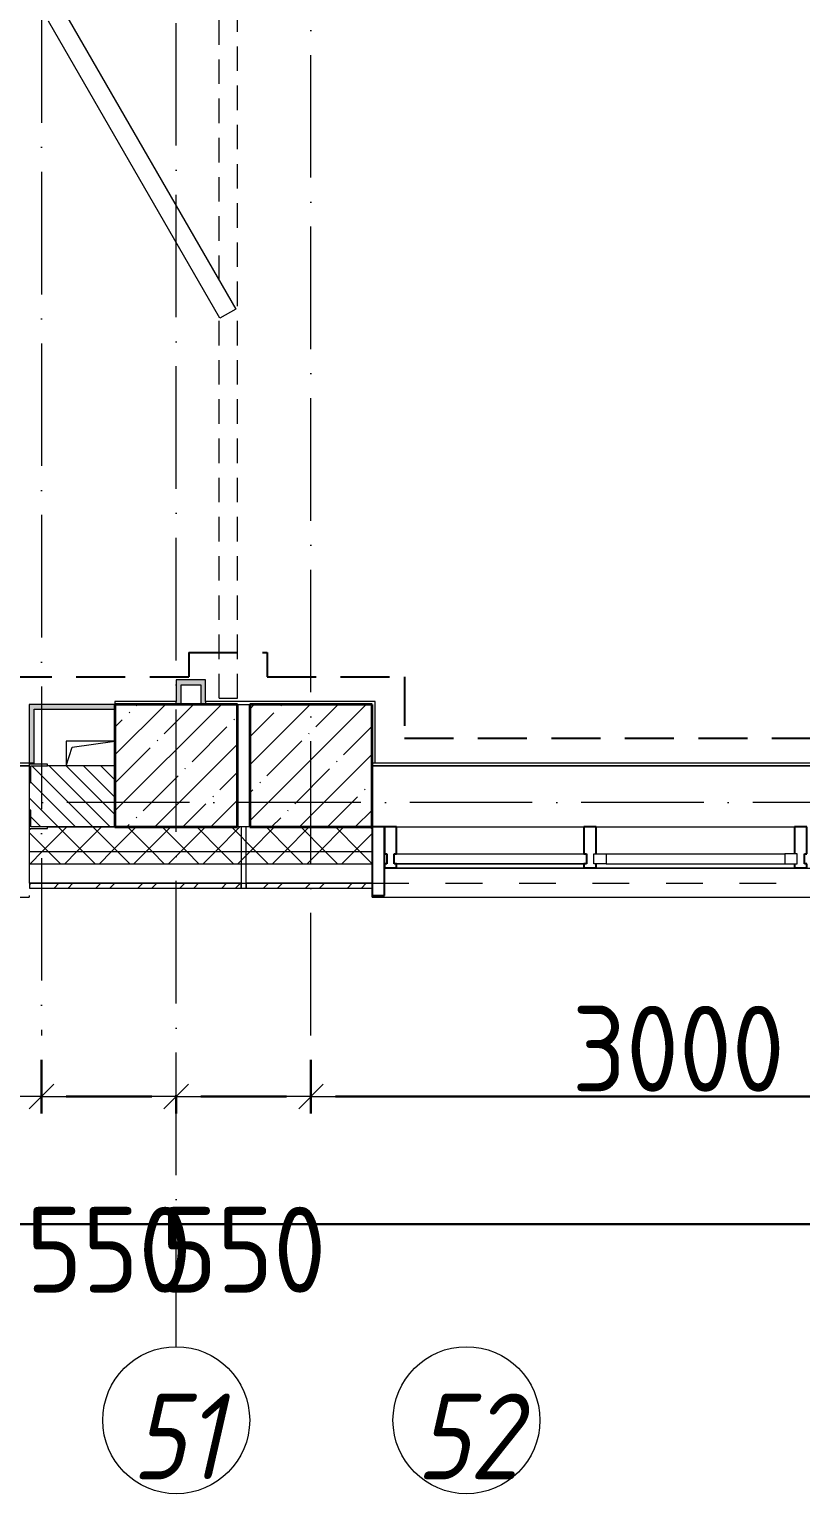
# Model space of a CAD drawing. Header units: millimetres. Extents: x -213536 to 1564669, y -45299 to 942238.
# Drawn here: x 279596 to 282746, y 209995 to 215970 of the extents above; entities that cross this region are included whole.
import ezdxf

# ---------------------------------------------------------------- set-up
doc = ezdxf.new("R2010")
doc.units = ezdxf.units.MM
for name, pattern in [('200_ШТРИХ__ш1_п0_6_', [160, 100, -60]), ('50_200_ШТРИХ_1Т_ш5_п1_п1_', [700, 500, -100, 0, -100]), ('Штрих короткий', [300, 150, -150]), ('Штриховая _2 мм - 1 мм_', [300, 200, -100])]:
    doc.linetypes.add(name, pattern=pattern)
for name, color, linetype, lineweight in [('0-1', 7, 'Continuous', 5), ('0-2', 7, 'Continuous', 9), ('Импосты витража', 7, 'Continuous', 9), ('Импосты витража-1', 7, 'Continuous', 25), ('Каркас_Импост', 7, 'Continuous', 13), ('Каркас_Импост-1', 7, 'Continuous', 9), ('Несущие колонны', 7, 'Continuous', 9), ('Несущие колонны-1', 7, 'Continuous', 35), ('Обобщенные модели', 7, 'Continuous', 9), ('Общие ребра', 7, 'Continuous', 9), ('Окна', 7, 'Continuous', 9), ('Оси', 7, 'Continuous', 9), ('Оси-1', 7, 'Continuous', 20), ('Оси-2', 7, '50_200_ШТРИХ_1Т_ш5_п1_п1_', 9), ('Остекление-1', 7, 'Continuous', 9), ('Открывание в плане-1', 7, '200_ШТРИХ__ш1_п0_6_', 9), ('Перемычка-1', 7, 'Штрих короткий', 9), ('Размеры', 7, 'Continuous', 15), ('Стены', 7, 'Continuous', 9), ('Стены-1', 7, 'Continuous', 13), ('Штриховка разреза-1', 7, 'Continuous', 9)]:
    doc.layers.add(name, color=color, linetype=linetype, lineweight=lineweight)
doc.layers.add('СТ-1_1', color=7, linetype='Штриховая _2 мм - 1 мм_', lineweight=90, true_color=0x888888)
doc.layers.add('Штриховка разреза-3', color=7, linetype='Continuous', lineweight=9, true_color=0x0080ff)
doc.layers.get('0-2').off()
doc.styles.add('ISOCPEUR_I_1', font='isocpeui.ttf', dxfattribs={"width": 0.85, "height": 2.5})
doc.styles.add('СПДС', font='isocpeur.ttf', dxfattribs={"width": 0.9})
doc.dimstyles.new('Размера А3', dxfattribs={"dimtxt": 200, "dimasz": 100, "dimexe": 70, "dimexo": 100, "dimgap": 20, "dimtad": 1, "dimdec": 0, "dimrnd": 10, "dimzin": 0, "dimdsep": 46, "dimtxsty": 'СПДС', "dimblk": 'ARROWHEAD_6', "dimcen": 1, "dimclrd": 256, "dimclre": 256, "dimclrt": 256, "dimazin": 0, "dimtfac": 1, "dimtdec": 0, "dimtmove": 2, "dimatfit": 3, "dimfxl": 1, "dimtolj": 1, "dimtzin": 0, "dimarcsym": 0})
pattern_1 = [(45, (0, 0), (-70.71068, 70.71068), []), (135, (0, 0), (-70.71068, -70.71068), [])]
pattern_2 = [(45, (0, 0), (-85.53659, 85.53659), []), (45, (57.02, 0), (-85.53659, 85.53659), [])]

# ---------------------------------------------------------------- blocks, each defined once
blk = doc.blocks.new('BSC_Колонна _Прямоугольная - 500х500-V52-АИ2_02_План отделки стен 2-го этажа _Часть 2_')
at = {"layer": 'Несущие колонны'}
h = blk.add_hatch(dxfattribs=at)
h.set_pattern_fill('FP_60', color=256, style=0, pattern_type=2)
h.set_pattern_definition([(45, (-73950, -150), (-114.04925, 114.04925), []), (45, (-73835.95, -150), (-114.04925, 114.04925), [201.613, -40.323, 3.353, -36.97])])
h.paths.add_polyline_path([(-250, -250), (250, -250), (250, 250), (-250, 250)], flags=0)
at = {"layer": 'Несущие колонны-1'}
for p, q in [((250, 250), (-250, 250)), ((-250, 250), (-250, -250)), ((250, -250), (250, 250)), ((-250, -250), (250, -250))]:
    blk.add_line(p, q, dxfattribs=at)
blk = doc.blocks.new('BSC_Колонна _Прямоугольная - 500х500-V123-АИ2_02_План отделки стен 2-го этажа _Часть 2_')
at = {"layer": 'Несущие колонны'}
h = blk.add_hatch(dxfattribs=at)
h.set_pattern_fill('FP_122', color=256, style=0, pattern_type=2)
h.set_pattern_definition([(45, (-74500, -150), (-114.04925, 114.04925), []), (45, (-74385.95, -150), (-114.04925, 114.04925), [201.613, -40.323, 3.353, -36.97])])
h.paths.add_polyline_path([(-250, -250), (250, -250), (250, 250), (-250, 250)], flags=0)
at = {"layer": 'Несущие колонны-1'}
for p, q in [((250, 250), (-250, 250)), ((-250, 250), (-250, -250)), ((250, -250), (250, 250)), ((-250, -250), (250, -250))]:
    blk.add_line(p, q, dxfattribs=at)
blk = doc.blocks.new('DOR__перегородка__Прямоугольная - Вн_ДПГ_6550х3600h-29025409-АИ2_02_План отделки стен 2-го этажа _Часть 2_')
at = {"layer": 'Каркас_Импост'}
for p, q in [((1550.9, 71.7), (2763.3, 771.8)), ((2800.8, 706.9), (1588.4, 6.7)), ((1588.4, 6.7), (1550.9, 71.7))]:
    blk.add_line(p, q, dxfattribs=at)
at = {"layer": 'Открывание в плане-1'}
for p, q in [((0, 75), (0, 0)), ((0, 75), (1556.7, 75)), ((1706.7, 75), (3893.8, 75)), ((0, 0), (6550, 0))]:
    blk.add_line(p, q, dxfattribs=at)
blk = doc.blocks.new('PNS_Панель прямоугольная1 - Нр_Стекло - 40мм-25374206-АИ2_02_План отделки стен 2-го этажа _Часть 2_')
at = {"layer": 'Остекление-1'}
for p, q in [((-382.5, 40), (382.5, 40)), ((-392.5, 0), (392.5, 0)), ((382.5, 0), (-382.5, 0))]:
    blk.add_line(p, q, dxfattribs=at)
blk = doc.blocks.new('PNS_Панель прямоугольная2 - Нр_Стекло - 40мм-26243285-АИ2_02_План отделки стен 2-го этажа _Часть 2_')
at = {"layer": 'Каркас_Импост'}
for p, q in [((-415, 0), (-415, 40)), ((-415, 40), (-365, 40)), ((-365, 40), (-365, 0)), ((415, 40), (365, 40)), ((365, 40), (365, 0)), ((415, 0), (415, 40)), ((-365, 0), (-415, 0)), ((365, 0), (415, 0))]:
    blk.add_line(p, q, dxfattribs=at)
at = {"layer": 'Каркас_Импост-1'}
for p, q in [((-365, 40), (365, 40)), ((-365, 0), (365, 0))]:
    blk.add_line(p, q, dxfattribs=at)
blk = doc.blocks.new('Прямоугольный импост - Импост структурный с накладкой - 150мм-25669420-АИ2_02_План отделки стен 2-го этажа _Часть 2_')
at = {"layer": 'Импосты витража'}
for p, q in [((74850, -100), (75615, -100)), ((74850, -267), (75615, -267))]:
    blk.add_line(p, q, dxfattribs=at)
blk = doc.blocks.new('Прямоугольный импост - Импост структурный с накладкой - 150мм-25669421-АИ2_02_План отделки стен 2-го этажа _Часть 2_')
at = {"layer": 'Импосты витража'}
for p, q in [((75665, -100), (76475, -100)), ((75665, -267), (76475, -267))]:
    blk.add_line(p, q, dxfattribs=at)
blk = doc.blocks.new('Прямоугольный импост - Импост структурный с накладкой - 150мм-25647644-АИ2_02_План отделки стен 2-го этажа _Часть 2_')
at = {"layer": 'Импосты витража-1'}
for p, q in [((-25, 0), (-25, 17)), ((-25, 17), (25, 17)), ((-15, 0), (-25, 0)), ((-15, -40), (-15, 0)), ((25, 0), (15, 0)), ((15, 0), (15, -40)), ((25, 17), (25, 0)), ((-25, -150), (-25, -40)), ((-25, -40), (-15, -40)), ((15, -40), (25, -40)), ((25, -40), (25, -150)), ((25, -150), (-25, -150))]:
    blk.add_line(p, q, dxfattribs=at)
blk = doc.blocks.new('Прямоугольный импост - Импост структурный с накладкой - 150мм-25647633-АИ2_02_План отделки стен 2-го этажа _Часть 2_')
at = {"layer": 'Импосты витража-1'}
for p, q in [((-25, 0), (-25, 17)), ((-25, 17), (25, 17)), ((-15, 0), (-25, 0)), ((-15, -40), (-15, 0)), ((25, 17), (25, 0)), ((-25, -150), (-25, -40)), ((-25, -40), (-15, -40)), ((25, -40), (25, -150)), ((25, -150), (-25, -150))]:
    blk.add_line(p, q, dxfattribs=at)
blk = doc.blocks.new('Прямоугольный импост - Импост структурный с накладкой - 150мм-V150-АИ2_02_План отделки стен 2-го этажа _Часть 2_')
at = {"layer": 'Импосты витража-1'}
for p, q in [((-25, 0), (-25, 17)), ((-25, 17), (25, 17)), ((25, 0), (15, 0)), ((15, 0), (15, -40)), ((25, 17), (25, 0)), ((-25, -150), (-25, -40)), ((15, -40), (25, -40)), ((25, -40), (25, -150)), ((25, -150), (-25, -150))]:
    blk.add_line(p, q, dxfattribs=at)
blk = doc.blocks.new('Прямоугольный импост - Откос НВФ_50х280 мм-V153-АИ2_02_План отделки стен 2-го этажа _Часть 2_')
at = {"layer": 'Импосты витража-1'}
for p, q in [((0, 130), (-50, 130)), ((-50, 130), (-50, -150)), ((0, -150), (0, 130)), ((-50, -150), (0, -150))]:
    blk.add_line(p, q, dxfattribs=at)
blk = doc.blocks.new('Проем_Дверь_Прямоугольный - 2500х2700h_витражные проемы-30580809-АИ2_02_План отделки стен 2-го этажа _Часть 2_')
at = {"layer": 'Перемычка-1'}
for p, q in [((1250, 115), (-1250, 115)), ((1250, -115), (-1250, -115))]:
    blk.add_line(p, q, dxfattribs=at)
blk = doc.blocks.new('Проем_Дверь_Прямоугольный - 1800х2700h_оконные проемы-25805030-АИ2_02_План отделки стен 2-го этажа _Часть 2_')
at = {"layer": 'Перемычка-1'}
for p, q in [((900, 125), (-900, 125)), ((900, -125), (-900, -125))]:
    blk.add_line(p, q, dxfattribs=at)
blk = doc.blocks.new('Фахверк_СКБ_Уголок - 250_2700-27497298-АИ2_02_План отделки стен 2-го этажа _Часть 2_')
at = {"layer": 'Обобщенные модели'}
for p, q in [((200, 181), (125, 181)), ((125, 181), (125, 106)), ((200, 175), (200, 181)), ((131, 106), (131, 175)), ((131, 175), (200, 175)), ((125, 106), (131, 106)), ((131, -6), (125, -6)), ((125, -6), (125, -81)), ((131, -75), (131, -6)), ((125, -81), (200, -81)), ((200, -75), (131, -75)), ((200, -81), (200, -75))]:
    blk.add_line(p, q, dxfattribs=at)
blk = doc.blocks.new('AR_Отверстие прямоугольное _в плите_ - AR_Отверстие прямоугольное _в плите_-V204-АИ2_02_План отделки стен 2-го этажа _Часть 2_')
at = {"layer": 'Обобщенные модели'}
for p, q in [((100, 50), (-100, 50)), ((-100, 50), (-100, -50)), ((-100, -50), (-75, 25)), ((-75, 25), (100, 50))]:
    blk.add_line(p, q, dxfattribs=at)
blk = doc.blocks.new('Отлив_СКБ - Отлив витража_120_НВФ-31885687-АИ2_02_План отделки стен 2-го этажа _Часть 2_')
at = {"layer": 'Окна'}
for p, q in [((1750, -2), (50, -2)), ((0, -120), (0, -113)), ((1800, -113), (1800, -120)), ((0, -120), (1800, -120))]:
    blk.add_line(p, q, dxfattribs=at)
blk = doc.blocks.new('Отлив_СКБ - Отлив витража_120_НВФ-31885342-АИ2_02_План отделки стен 2-го этажа _Часть 2_')
at = {"layer": 'Окна'}
for p, q in [((7750, -2), (50, -2)), ((0, -120), (0, -113)), ((7800, -113), (7800, -120)), ((0, -120), (7800, -120))]:
    blk.add_line(p, q, dxfattribs=at)
blk = doc.blocks.new('Стены 8 - Стены 4-31196234-АИ2_02_План отделки стен 2-го этажа _Часть 2_')
at = {"layer": 'Стены-1'}
for p, q in [((-1798.5, 41030.2), (-1798.5, 41010.2)), ((-1548.5, 41030.2), (-1798.5, 41030.2)), ((-1798.5, 41010.2), (-1548.5, 41010.2)), ((-1548.5, 41010.2), (-1548.5, 41030.2))]:
    blk.add_line(p, q, dxfattribs=at)
blk = doc.blocks.new('0125-Р-ОО-Ш2-АР-о_23_10_2024_rvt-1-АИ2_02_План отделки стен 2-го этажа _Часть 2_')
at = {"layer": 'Штриховка разреза-1'}
h = blk.add_hatch(dxfattribs=at)
h.set_pattern_fill('FP_2', color=256, style=0, pattern_type=2)
h.set_pattern_definition([(135, (0, 0), (-35.35534, -35.35534), [])])
h.paths.add_polyline_path([(73425, -100), (73700, -100), (73700, 150), (73356, 150), (73356, 81), (73350, 81), (73350, -31), (73356, -31), (73356, -100)], flags=0)
h.paths.add_polyline_path([(71544, -100), (71544, -31), (71550, -31), (71550, 81), (71544, 81), (71544, 150), (71200, 150), (71200, -100), (71475, -100)], flags=0)
h = blk.add_hatch(dxfattribs=at)
h.set_pattern_fill('FP_81', color=256, style=0, pattern_type=2)
h.set_pattern_definition(pattern_1)
h.paths.add_polyline_path([(103134.1, -200), (103600, -200), (103600, -100), (94575, -100), (94575, -106), (94500, -106), (94500, -200), (102202.1, -200)], flags=0)
h.paths.add_polyline_path([(91850, -200), (92700, -200), (92700, -106), (92625, -106), (92625, -100), (84750, -100), (84750, -200), (91350, -200)], flags=0)
h.paths.add_polyline_path([(83562.3, -200), (83750, -200), (83750, -100), (82625, -100), (82625, -106), (82550, -106), (82550, -200), (83250, -200)], flags=0)
h.paths.add_polyline_path([(74750, -200), (74750, -100), (73425, -100), (73425, -106), (73350, -106), (73350, -200), (74242.4, -200)], flags=0)
h.paths.add_polyline_path([(71446.5, -200), (71550, -200), (71550, -106), (71475, -106), (71475, -100), (70425, -100), (70425, -106), (70350, -106), (70350, -200), (71200, -200)], flags=0)
h.paths.add_polyline_path([(67718.5, -200), (68549.7, -200), (68549.7, -106), (68475, -106), (68475, -100), (67425, -100), (67425, -106), (67350, -106), (67350, -200)], flags=0)
h.paths.add_polyline_path([(64700, -200), (65550, -200), (65550, -106), (65475, -106), (65475, -100), (64425, -100), (64425, -106), (64350, -106), (64350, -200), (64456.5, -200)], flags=0)
h.paths.add_polyline_path([(62550, -200), (62550, -106), (62475, -106), (62475, -100), (61425, -100), (61425, -106), (61350, -106), (61350, -200), (62126.6, -200)], flags=0)
h.paths.add_polyline_path([(56534.6, -200), (56550, -200), (56550, -106), (56475, -106), (56475, -100), (55425, -100), (55425, -106), (55350, -106), (55350, -200), (56200, -200)], flags=0)
h.paths.add_polyline_path([(53272.7, -200), (53550, -200), (53550, -106), (53475, -106), (53475, -100), (52425, -100), (52425, -106), (52350, -106), (52350, -200), (52806.7, -200)], flags=0)
h.paths.add_polyline_path([(50550, -200), (50550, -106), (50475, -106), (50475, -100), (49425, -100), (49425, -106), (49350, -106), (49350, -200), (50010.7, -200)], flags=0)
h.paths.add_polyline_path([(47475, -200), (47550, -200), (47550, -106), (47475, -106), (47475, -100), (46425, -100), (46425, -106), (46350, -106), (46350, -200), (47214.7, -200)], flags=0)
h.paths.add_polyline_path([(44550, -200), (44550, -106), (44475, -106), (44475, -100), (43425, -100), (43425, -106), (43350, -106), (43350, -200), (44418.8, -200)], flags=0)
h.paths.add_polyline_path([(40700, -200), (41550, -200), (41550, -106), (41475, -105.4), (41475, -100), (40150, -100), (40150, -200), (40690.8, -200)], flags=0)
h.paths.add_polyline_path([(38344, -200), (38350, -200), (38350, -106), (38275, -106), (38275, -100), (37150, -100), (37150, -200), (38275, -200)], flags=0)
h.paths.add_polyline_path([(35350, -200), (35350, -106), (35275, -106), (35275, -100), (34225, -100), (34225, -106), (34150, -106), (34150, -200), (35344, -200)], flags=0)
h.paths.add_polyline_path([(32275, -200), (32350, -200), (32350, -106), (32275, -106), (32275, -100), (31150, -100), (31150, -200), (31650, -200)], flags=0)
h.paths.add_polyline_path([(29350, -200), (29350, -106), (29275, -106), (29275, -100), (28150, -100), (28150, -200), (29344, -200)], flags=0)
h.paths.add_polyline_path([(25779, -200), (26350, -200), (26350, -106), (26275, -106), (26275, -100), (25225, -100), (25225, -106), (25150, -106), (25150, -200), (25313, -200)], flags=0)
h.paths.add_polyline_path([(22650, -200), (23350, -200), (23350, -106), (23275, -106), (23275, -100), (22150, -100), (22150, -200)], flags=0)
h.paths.add_polyline_path([(19255.1, -200), (20350, -200), (20350, -106), (20275, -106), (20275, -100), (19150, -100), (19150, -200)], flags=0)
h.paths.add_polyline_path([(16459.1, -200), (17350, -200), (17350, -106), (17275, -106), (17275, -100), (16225, -100), (16225, -106), (16150, -106), (16150, -200)], flags=0)
h.paths.add_polyline_path([(14595.1, -200), (15150, -200), (15150, -106), (15075, -106), (15075, -100), (9825, -100), (9825, -106), (9750, -106), (9750, -200), (13663.1, -200)], flags=0)
h.paths.add_polyline_path([(8150, -200), (8750, -200), (8750, -106), (8675, -106), (8675, -100), (-100, -100), (-100, -200), (8071.2, -200)], flags=0)
h = blk.add_hatch(dxfattribs=at)
h.set_pattern_fill('FP_81', color=256, style=0, pattern_type=2)
h.set_pattern_definition(pattern_1)
h.paths.add_polyline_path([(103600, -250), (103700, -250), (103700, -200), (94500, -200), (94500, -250), (103134.1, -250)], flags=0)
h.paths.add_polyline_path([(91950.2, -250), (92700, -250), (92700, -200), (84750, -200), (84750, -250), (91018.2, -250)], flags=0)
h.paths.add_polyline_path([(83562.3, -250), (83750, -250), (83750, -200), (82550, -200), (82550, -250), (82630.3, -250)], flags=0)
h.paths.add_polyline_path([(74242.4, -250), (74750, -250), (74750, -200), (73350, -200), (73350, -250), (73776.4, -250)], flags=0)
h.paths.add_polyline_path([(70350, -250), (71550, -250), (71550, -200), (70350, -200)], flags=0)
h.paths.add_polyline_path([(68549.7, -250), (68549.7, -200), (67350, -200), (67350, -250), (67718.5, -250)], flags=0)
h.paths.add_polyline_path([(64350, -250), (65550, -250), (65550, -200), (64350, -200)], flags=0)
h.paths.add_polyline_path([(62550, -250), (62550, -200), (61350, -200), (61350, -250), (62126.6, -250)], flags=0)
h.paths.add_polyline_path([(56550, -250), (56550, -200), (55350, -200), (55350, -250), (56534.6, -250)], flags=0)
h.paths.add_polyline_path([(53550, -250), (53550, -200), (52350, -200), (52350, -250), (53272.7, -250)], flags=0)
h.paths.add_polyline_path([(50550, -250), (50550, -200), (49350, -200), (49350, -250), (50010.7, -250)], flags=0)
h.paths.add_polyline_path([(47214.7, -250), (47550, -250), (47550, -200), (46350, -200), (46350, -250), (46748.7, -250)], flags=0)
h.paths.add_polyline_path([(43486.8, -250), (44550, -250), (44550, -200), (43350, -200), (43350, -250)], flags=0)
h.paths.add_polyline_path([(41550, -250), (41550, -200), (40150, -200), (40150, -250), (40690.8, -250)], flags=0)
h.paths.add_polyline_path([(37894.8, -250), (38350, -250), (38350, -200), (37150, -200), (37150, -250)], flags=0)
h.paths.add_polyline_path([(35098.9, -250), (35350, -250), (35350, -200), (34150, -200), (34150, -250), (34166.9, -250)], flags=0)
h.paths.add_polyline_path([(32302.9, -250), (32350, -250), (32350, -200), (31150, -200), (31150, -250), (31370.9, -250)], flags=0)
h.paths.add_polyline_path([(29040.9, -250), (29350, -250), (29350, -200), (28150, -200), (28150, -250), (28575, -250)], flags=0)
h.paths.add_polyline_path([(25313, -250), (26350, -250), (26350, -200), (25150, -200), (25150, -250)], flags=0)
h.paths.add_polyline_path([(22983, -250), (23350, -250), (23350, -200), (22150, -200), (22150, -250)], flags=0)
h.paths.add_polyline_path([(20350, -250), (20350, -200), (19150, -200), (19150, -250), (20187, -250)], flags=0)
h.paths.add_polyline_path([(17350, -250), (17350, -200), (16150, -200), (16150, -250), (16459.1, -250)], flags=0)
h.paths.add_polyline_path([(14595.1, -250), (15150, -250), (15150, -200), (9750, -200), (9750, -250), (13663.1, -250)], flags=0)
h.paths.add_polyline_path([(8537.2, -250), (8750, -250), (8750, -200), (-200, -200), (-200, -250), (8071.2, -250)], flags=0)
h = blk.add_hatch(dxfattribs=at)
h.set_pattern_fill('FP_80', color=256, style=0, pattern_type=2)
h.set_pattern_definition(pattern_2)
h.paths.add_polyline_path([(73351, -350), (74215, -350), (74215, -330), (73351, -330)], flags=0)
h.paths.add_polyline_path([(71446.5, -350), (71550, -350), (71550, -330), (70350, -330), (70350, -350), (70514.5, -350)], flags=0)
h.paths.add_polyline_path([(68549.7, -350), (68549.7, -330), (67350, -330), (67350, -350), (67718.5, -350)], flags=0)
h.paths.add_polyline_path([(65550, -350), (65550, -330), (64351, -330), (64351, -350), (65388.5, -350)], flags=0)
h.paths.add_polyline_path([(62126.6, -350), (62550, -350), (62550, -330), (61350, -330), (61350, -350), (61660.6, -350)], flags=0)
h.paths.add_polyline_path([(55602.6, -350), (56550, -350), (56550, -330), (55350, -330), (55350, -350)], flags=0)
h.paths.add_polyline_path([(52806.7, -350), (53550, -350), (53550, -330), (52350, -330), (52350, -350)], flags=0)
h.paths.add_polyline_path([(50550, -350), (50550, -330), (49350, -330), (49350, -350), (50010.7, -350)], flags=0)
h.paths.add_polyline_path([(47214.7, -350), (47550, -350), (47550, -330), (46350, -330), (46350, -350), (46748.7, -350)], flags=0)
h.paths.add_polyline_path([(44418.8, -350), (44550, -350), (44550, -330), (43350, -330), (43350, -350), (43486.8, -350)], flags=0)
h.paths.add_polyline_path([(41550, -350), (41550, -330), (40685, -330), (40685, -350), (40690.8, -350)], flags=0)
h = blk.add_hatch(dxfattribs=at)
h.set_pattern_fill('FP_80', color=256, style=0, pattern_type=2)
h.set_pattern_definition(pattern_2)
h.paths.add_polyline_path([(103830, -350), (103830, -330), (94500, -330), (94500, -350), (103134.1, -350)], flags=0)
h.paths.add_polyline_path([(92416.2, -350), (92700, -350), (92700, -330), (84750, -330), (84750, -350), (91950.2, -350)], flags=0)
h.paths.add_polyline_path([(83562.3, -350), (83750, -350), (83750, -330), (82550, -330), (82550, -350), (82630.3, -350)], flags=0)
h.paths.add_polyline_path([(74235, -350), (74750, -350), (74750, -330), (74235, -330)], flags=0)
at = {"layer": 'Общие ребра'}
for p, q in [((73700, -100), (73425, -100)), ((73425, -100), (73700, -100)), ((73350, -200), (74750, -200)), ((73350, -250), (74750, -250))]:
    blk.add_line(p, q, dxfattribs=at)
at = {"layer": 'Стены'}
for p, q in [((71550, 150), (73350, 150)), ((74750, 150), (77250, 150))]:
    blk.add_line(p, q, dxfattribs=at)
at = {"layer": 'Стены-1'}
for p, q in [((73700, 150), (73425, 150)), ((73350, 81), (73350, -31)), ((73350, -106), (73350, -330)), ((74250, -100), (74200, -100)), ((74750, -330), (74750, -100)), ((73350, -330), (74750, -330)), ((74215, -330), (73351, -330)), ((73351, -330), (73351, -350)), ((73351, -350), (74215, -350)), ((74215, -350), (74215, -330)), ((74750, -330), (74235, -330)), ((74235, -330), (74235, -350)), ((74235, -350), (74750, -350)), ((74750, -350), (74750, -330))]:
    blk.add_line(p, q, dxfattribs=at)
at = {"layer": '0-2'}
for name, p, rotation in [('DOR__перегородка__Прямоугольная - Вн_ДПГ_6550х3600h-29025409-АИ2_02_План отделки стен 2-го этажа _Часть 2_', (74200, 425), 90.00000000000026), ('Проем_Дверь_Прямоугольный - 1800х2700h_оконные проемы-25805030-АИ2_02_План отделки стен 2-го этажа _Часть 2_', (72450, 25), 180), ('Стены 8 - Стены 4-31196234-АИ2_02_План отделки стен 2-го этажа _Часть 2_', (115245.2, 1448.5), 89.9999999999999), ('Прямоугольный импост - Откос НВФ_50х280 мм-V153-АИ2_02_План отделки стен 2-го этажа _Часть 2_', (74750, -250), 180), ('Проем_Дверь_Прямоугольный - 2500х2700h_витражные проемы-30580809-АИ2_02_План отделки стен 2-го этажа _Часть 2_', (76000, -215), 180)]:
    blk.add_blockref(name, p, dxfattribs=dict(at, rotation=rotation))
for name, p in [('BSC_Колонна _Прямоугольная - 500х500-V52-АИ2_02_План отделки стен 2-го этажа _Часть 2_', (73950, 150)), ('BSC_Колонна _Прямоугольная - 500х500-V123-АИ2_02_План отделки стен 2-го этажа _Часть 2_', (74500, 150)), ('AR_Отверстие прямоугольное _в плите_ - AR_Отверстие прямоугольное _в плите_-V204-АИ2_02_План отделки стен 2-го этажа _Часть 2_', (73600, 200)), ('Фахверк_СКБ_Уголок - 250_2700-27497298-АИ2_02_План отделки стен 2-го этажа _Часть 2_', (73225, -25)), ('Прямоугольный импост - Импост структурный с накладкой - 150мм-25669420-АИ2_02_План отделки стен 2-го этажа _Часть 2_', (0, 0)), ('Прямоугольный импост - Импост структурный с накладкой - 150мм-25669421-АИ2_02_План отделки стен 2-го этажа _Часть 2_', (0, 0)), ('PNS_Панель прямоугольная1 - Нр_Стекло - 40мм-25374206-АИ2_02_План отделки стен 2-го этажа _Часть 2_', (75232.5, -250)), ('PNS_Панель прямоугольная2 - Нр_Стекло - 40мм-26243285-АИ2_02_План отделки стен 2-го этажа _Часть 2_', (76070, -250)), ('Отлив_СКБ - Отлив витража_120_НВФ-31885687-АИ2_02_План отделки стен 2-го этажа _Часть 2_', (71550, -267)), ('Отлив_СКБ - Отлив витража_120_НВФ-31885342-АИ2_02_План отделки стен 2-го этажа _Часть 2_', (74750, -267))]:
    blk.add_blockref(name, p, dxfattribs=at)
at = {"layer": '0-2', "extrusion": (0, 0, -1), "rotation": 180}
for name, p in [('Прямоугольный импост - Импост структурный с накладкой - 150мм-25647644-АИ2_02_План отделки стен 2-го этажа _Часть 2_', (-74825, -250)), ('Прямоугольный импост - Импост структурный с накладкой - 150мм-25647633-АИ2_02_План отделки стен 2-го этажа _Часть 2_', (-75640, -250)), ('Прямоугольный импост - Импост структурный с накладкой - 150мм-V150-АИ2_02_План отделки стен 2-го этажа _Часть 2_', (-76500, -250))]:
    blk.add_blockref(name, p, dxfattribs=at)
blk = doc.blocks.new('Ось сетки - Круг_Ø6_00__ISO-2_5_0_9K_-16731441-АИ2_02_План отделки стен 2-го этажа _Часть 2_')
at = {"layer": 'Оси-1'}
blk.add_circle((0, 0), 3, dxfattribs=at)
blk = doc.blocks.new('ARROWHEAD_6')
at = {"color": 0, "linetype": 'Continuous'}
for p, q in [((0, 0), (-1, 0)), ((-0.5, -0.5), (0.5, 0.5))]:
    blk.add_line(p, q, dxfattribs=at)
blk = doc.blocks.new('*D3045')
at = {"layer": 'Defpoints', "color": 0, "transparency": 16777216}
for p in [(277545.6, 211864.5), (279645.6, 211864.5), (279645.6, 211615.3)]:
    blk.add_point(p, dxfattribs=at)
at = {"layer": 'Размеры', "lineweight": -2, "transparency": 16777216}
for p, q in [((277545.6, 211764.5), (277545.6, 211545.3)), ((279645.6, 211764.5), (279645.6, 211545.3)), ((277645.6, 211615.3), (279545.6, 211615.3))]:
    blk.add_line(p, q, dxfattribs=at)
at = {"layer": 'Размеры', "lineweight": -2, "transparency": 16777216, "xscale": 100, "yscale": 100, "zscale": 100, "rotation": 180}
blk.add_blockref('ARROWHEAD_6', (277545.6, 211615.3), dxfattribs=at)
at = {"layer": 'Размеры', "lineweight": -2, "transparency": 16777216, "xscale": 100, "yscale": 100, "zscale": 100}
blk.add_blockref('ARROWHEAD_6', (279645.6, 211615.3), dxfattribs=at)
at = {"layer": 'Размеры', "lineweight": 25, "transparency": 16777216, "insert": (278595.6, 211810.3), "char_height": 350, "width": 2.3, "attachment_point": 5, "style": 'СПДС'}
blk.add_mtext('\\A1;2100', dxfattribs=at)
blk = doc.blocks.new('*D3046')
at = {"layer": 'Defpoints', "color": 0, "transparency": 16777216}
for p in [(279645.6, 211864.5), (280195.6, 211721.4), (280195.6, 211615.3)]:
    blk.add_point(p, dxfattribs=at)
at = {"layer": 'Размеры', "lineweight": -2, "transparency": 16777216}
for p, q in [((279645.6, 211764.5), (279645.6, 211545.3)), ((279745.6, 211615.3), (280095.6, 211615.3)), ((280195.6, 211621.4), (280195.6, 211545.3))]:
    blk.add_line(p, q, dxfattribs=at)
at = {"layer": 'Размеры', "lineweight": -2, "transparency": 16777216, "xscale": 100, "yscale": 100, "zscale": 100, "rotation": 180}
blk.add_blockref('ARROWHEAD_6', (279645.6, 211615.3), dxfattribs=at)
at = {"layer": 'Размеры', "lineweight": -2, "transparency": 16777216, "xscale": 100, "yscale": 100, "zscale": 100}
blk.add_blockref('ARROWHEAD_6', (280195.6, 211615.3), dxfattribs=at)
at = {"layer": 'Размеры', "lineweight": 25, "transparency": 16777216, "insert": (279920.6, 210990.3), "char_height": 350, "width": 1.866, "attachment_point": 5, "style": 'СПДС'}
blk.add_mtext('\\A1;550', dxfattribs=at)
blk = doc.blocks.new('*D3047')
at = {"layer": 'Defpoints', "color": 0, "transparency": 16777216}
for p in [(280745.6, 211864.5), (280195.6, 211721.4), (280745.6, 211615.3)]:
    blk.add_point(p, dxfattribs=at)
at = {"layer": 'Размеры', "lineweight": -2, "transparency": 16777216}
for p, q in [((280745.6, 211764.5), (280745.6, 211545.3)), ((280195.6, 211621.4), (280195.6, 211545.3)), ((280295.6, 211615.3), (280645.6, 211615.3))]:
    blk.add_line(p, q, dxfattribs=at)
at = {"layer": 'Размеры', "lineweight": -2, "transparency": 16777216, "xscale": 100, "yscale": 100, "zscale": 100, "rotation": 180}
blk.add_blockref('ARROWHEAD_6', (280195.6, 211615.3), dxfattribs=at)
at = {"layer": 'Размеры', "lineweight": -2, "transparency": 16777216, "xscale": 100, "yscale": 100, "zscale": 100}
blk.add_blockref('ARROWHEAD_6', (280745.6, 211615.3), dxfattribs=at)
at = {"layer": 'Размеры', "lineweight": 25, "transparency": 16777216, "insert": (280470.6, 210990.3), "char_height": 350, "width": 1.866, "attachment_point": 5, "style": 'СПДС'}
blk.add_mtext('\\A1;550', dxfattribs=at)
blk = doc.blocks.new('*D3048')
at = {"layer": 'Defpoints', "color": 0, "transparency": 16777216}
for p in [(280745.6, 211864.5), (283745.6, 211721.4), (283745.6, 211615.3)]:
    blk.add_point(p, dxfattribs=at)
at = {"layer": 'Размеры', "lineweight": -2, "transparency": 16777216}
for p, q in [((280745.6, 211764.5), (280745.6, 211545.3)), ((280845.6, 211615.3), (283645.6, 211615.3)), ((283745.6, 211621.4), (283745.6, 211545.3))]:
    blk.add_line(p, q, dxfattribs=at)
at = {"layer": 'Размеры', "lineweight": -2, "transparency": 16777216, "xscale": 100, "yscale": 100, "zscale": 100, "rotation": 180}
blk.add_blockref('ARROWHEAD_6', (280745.6, 211615.3), dxfattribs=at)
at = {"layer": 'Размеры', "lineweight": -2, "transparency": 16777216, "xscale": 100, "yscale": 100, "zscale": 100}
blk.add_blockref('ARROWHEAD_6', (283745.6, 211615.3), dxfattribs=at)
at = {"layer": 'Размеры', "lineweight": 25, "transparency": 16777216, "insert": (282245.6, 211810.3), "char_height": 350, "width": 2.488, "attachment_point": 5, "style": 'СПДС'}
blk.add_mtext('\\A1;3000', dxfattribs=at)
blk = doc.blocks.new('*D3055')
at = {"layer": 'Defpoints', "color": 0, "transparency": 16777216}
for p in [(206245.6, 211200.2), (309745.6, 211200.2), (309745.6, 211094.1)]:
    blk.add_point(p, dxfattribs=at)
at = {"layer": 'Размеры', "lineweight": -2, "transparency": 16777216}
for p, q in [((206245.6, 211100.2), (206245.6, 211024.1)), ((206345.6, 211094.1), (309645.6, 211094.1)), ((309745.6, 211100.2), (309745.6, 211024.1))]:
    blk.add_line(p, q, dxfattribs=at)
at = {"layer": 'Размеры', "lineweight": -2, "transparency": 16777216, "xscale": 100, "yscale": 100, "zscale": 100, "rotation": 180}
blk.add_blockref('ARROWHEAD_6', (206245.6, 211094.1), dxfattribs=at)
at = {"layer": 'Размеры', "lineweight": -2, "transparency": 16777216, "xscale": 100, "yscale": 100, "zscale": 100}
blk.add_blockref('ARROWHEAD_6', (309745.6, 211094.1), dxfattribs=at)
at = {"layer": 'Размеры', "lineweight": 25, "transparency": 16777216, "insert": (257995.6, 211289.1), "char_height": 350, "width": 3.544, "attachment_point": 5, "style": 'СПДС'}
blk.add_mtext('\\A1;103500', dxfattribs=at)
blk = doc.blocks.new('Оси1')
at = {"layer": 'Оси-2'}
for p, q in [((279645.6, 264395.4), (279645.6, 211864.5)), ((280195.6, 210594.5), (280195.6, 225549.9)), ((280745.6, 211864.5), (280745.6, 224279.9)), ((312453.9, 212815.2), (203926.8, 212815.2))]:
    blk.add_line(p, q, dxfattribs=at)
at = {"layer": 'Оси-1', "xscale": 99.99999999999993, "yscale": 99.99999999999993, "zscale": 99.99999999999993}
for p in [(280195.6, 210294.5), (281380.6, 210294.5)]:
    blk.add_blockref('Ось сетки - Круг_Ø6_00__ISO-2_5_0_9K_-16731441-АИ2_02_План отделки стен 2-го этажа _Часть 2_', p, dxfattribs=at)
at = {"layer": 'Оси', "char_height": 350, "attachment_point": 1, "style": 'ISOCPEUR_I_1'}
for s, insert, width in [('51', (280014.5, 210403.3), 346.329), ('52', (281175.7, 210403.3), 404.05)]:
    blk.add_mtext(s, dxfattribs=dict(at, insert=insert, width=width))
at = {"layer": 'Размеры', "lineweight": 25}
for base, p1, p2, picture, middle in [((279645.6, 211615.3), (277545.6, 211864.5), (279645.6, 211864.5), '*D3045', (278595.6, 211810.3)), ((283745.6, 211615.3), (280745.6, 211864.5), (283745.6, 211721.4), '*D3048', (282245.6, 211810.3)), ((280195.6, 211615.3), (279645.6, 211864.5), (280195.6, 211721.4), '*D3046', (279920.6, 210990.3)), ((280745.6, 211615.3), (280195.6, 211721.4), (280745.6, 211864.5), '*D3047', (280470.6, 210990.3)), ((309745.6, 211094.1), (206245.6, 211200.2), (309745.6, 211200.2), '*D3055', (257995.6, 211289.1))]:
    dim = blk.add_linear_dim(base=base, p1=p1, p2=p2, dimstyle='Размера А3', override={"dimtxt": 350}, dxfattribs=at)
    dim.commit()
    dim.dimension.update_dxf_attribs({"geometry": picture, "text_midpoint": middle})

msp = doc.modelspace()

# ---------------------------------------------------------------- hatches: boundary and pattern name
at = {"layer": 'Штриховка разреза-3'}
for points in [[(280215.6, 213215.2), (280215.6, 213315.2), (280195.6, 213315.2), (280195.6, 213215.2)], [(280215.6, 213295.2), (280315.6, 213295.2), (280315.6, 213315.2), (280215.6, 213315.2), (280215.6, 213308.1)], [(280315.6, 213215.2), (280315.6, 213295.2), (280295.6, 213295.2), (280295.6, 213215.2)], [(279945.6, 213195.2), (279945.6, 213215.2), (279595.6, 213215.2), (279595.6, 213195.2), (279615.6, 213195.2)], [(279615.6, 212977.2), (279615.6, 213195.2), (279595.6, 213195.2), (279595.6, 212977.2)]]:
    msp.add_hatch(color=256, dxfattribs=at).paths.add_polyline_path(points, flags=0)

# ---------------------------------------------------------------- linework, layer by layer
at = {"layer": 'Общие ребра'}
for p, q in [((280195.6, 213215.2), (280195.6, 213227.2)), ((280315.6, 213227.2), (280315.6, 213215.2)), ((279595.6, 212977.2), (279615.6, 212977.2))]:
    msp.add_line(p, q, dxfattribs=at)
at = {"layer": 'СТ-1_1', "lineweight": 25}
for p, q in [((280247.6, 213427.2), (280247.6, 213327.2)), ((280247.6, 213427.2), (280567.6, 213427.2)), ((280566.9, 213427.2), (280566.9, 213327.2)), ((279487.6, 213327.2), (280247.6, 213327.2)), ((280566.9, 213327.2), (281126.9, 213327.2)), ((281127.6, 213327.2), (281127.6, 213077.2)), ((281127.6, 213077.2), (283383.6, 213077.2))]:
    msp.add_line(p, q, dxfattribs=at)
at = {"layer": 'Стены'}
for p, q in [((277795.6, 212977.2), (279595.6, 212977.2)), ((279595.6, 212965.2), (277795.6, 212965.2)), ((283495.6, 212965.2), (280995.6, 212965.2)), ((281007.6, 212977.2), (283483.6, 212977.2))]:
    msp.add_line(p, q, dxfattribs=at)
at = {"layer": 'Стены-1'}
for p, q in [((280315.6, 213315.2), (280195.6, 213315.2)), ((280195.6, 213315.2), (280195.6, 213227.2)), ((280215.6, 213295.2), (280295.6, 213295.2)), ((280215.6, 213215.2), (280215.6, 213295.2)), ((280295.6, 213295.2), (280295.6, 213215.2)), ((280315.6, 213227.2), (280315.6, 213315.2)), ((279595.6, 213215.2), (279595.6, 212977.2)), ((279945.6, 213215.2), (279595.6, 213215.2)), ((280195.6, 213227.2), (279945.6, 213227.2)), ((279945.6, 213227.2), (279945.6, 213215.2)), ((281007.6, 213227.2), (280315.6, 213227.2)), ((280445.6, 213215.2), (280495.6, 213215.2)), ((281007.6, 212977.2), (281007.6, 213227.2)), ((279615.6, 212971.2), (279615.6, 213195.2)), ((279615.6, 213195.2), (279945.6, 213195.2)), ((279595.6, 212977.2), (279595.6, 212971.2)), ((280995.6, 212977.2), (281007.6, 212977.2))]:
    msp.add_line(p, q, dxfattribs=at)

# ---------------------------------------------------------------- block references
at = {"color": 2, "lineweight": 30}
msp.add_blockref('Оси1', (0, 0), dxfattribs=at)
at = {"layer": '0-1'}
msp.add_blockref('0125-Р-ОО-Ш2-АР-о_23_10_2024_rvt-1-АИ2_02_План отделки стен 2-го этажа _Часть 2_', (206245.6, 212815.2), dxfattribs=at)

doc.saveas('drawing.dxf')
